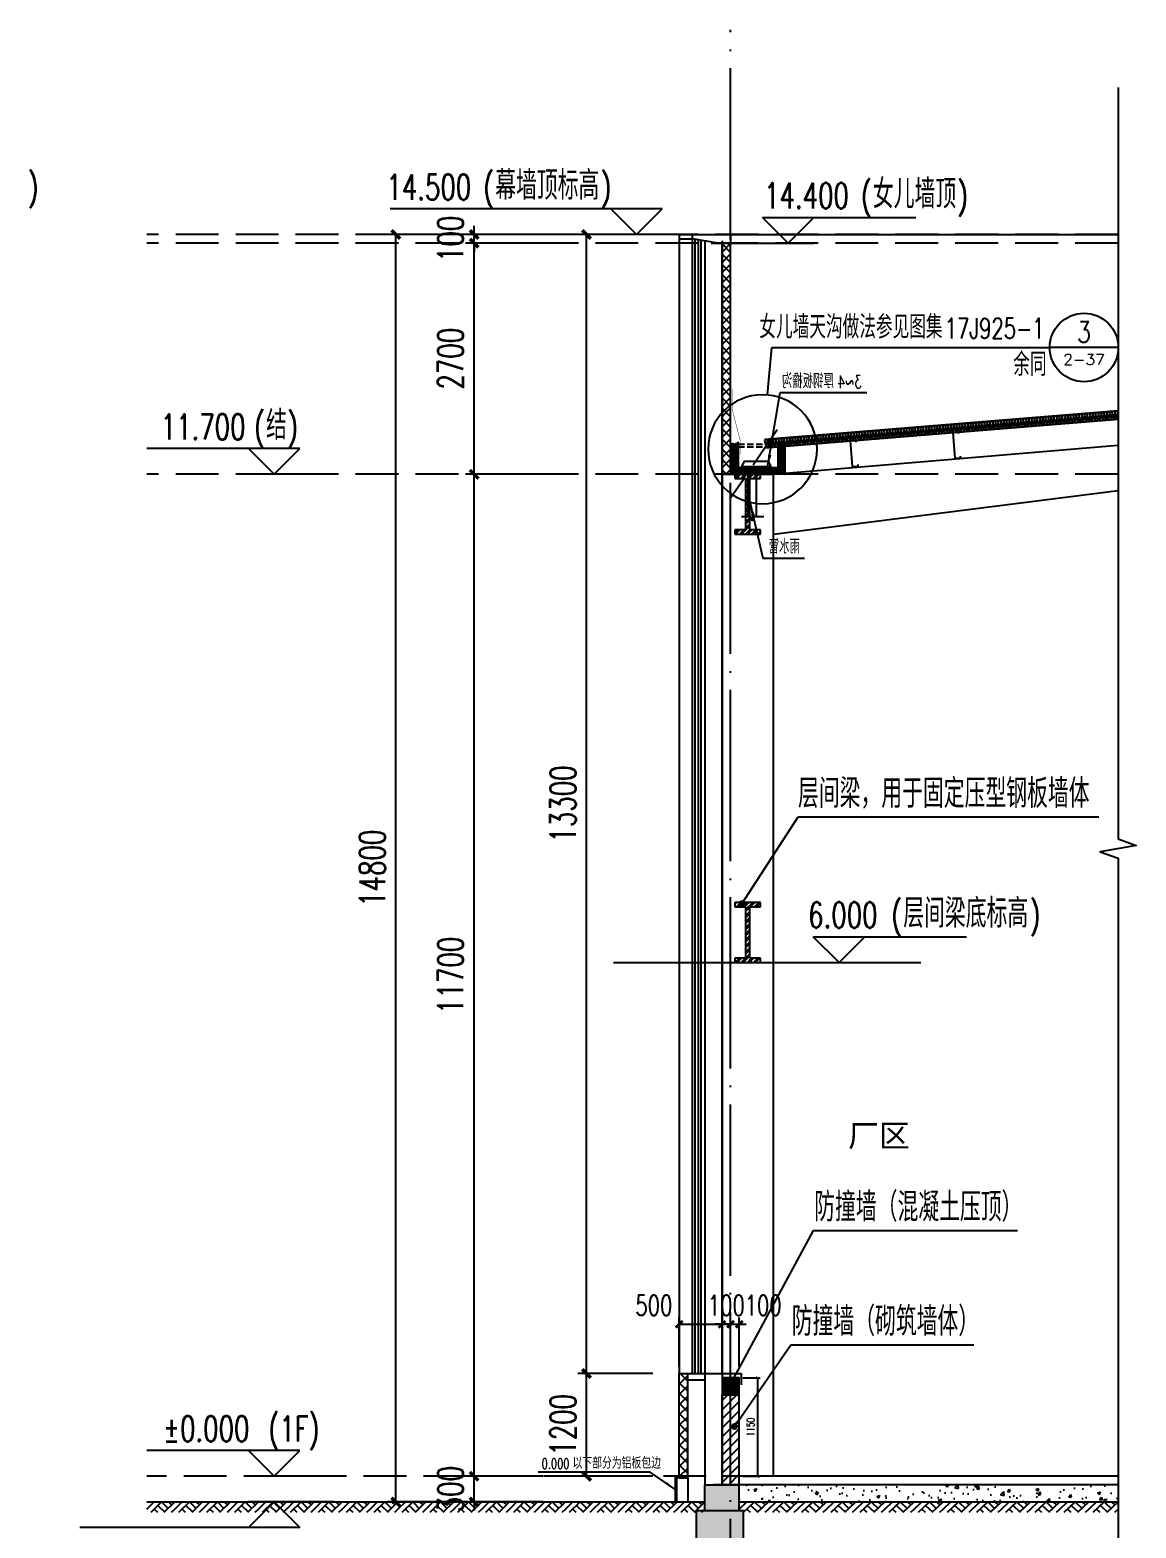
# Model space of a CAD drawing. Extents: x -1899985 to -450366, y 556196 to 2151267.
# Drawn here: x -1558829 to -1545917, y 567652 to 585146 of the extents above; entities that cross this region are included whole.
import ezdxf
from ezdxf.enums import TextEntityAlignment as Align

# ---------------------------------------------------------------- set-up
doc = ezdxf.new("R2010")
doc.units = 0
doc.header["$LTSCALE"] = 1000
doc.header["$MEASUREMENT"] = 0
for name, pattern in [('__DASH', [0.35, 0.25, -0.1]), ('DASH', [0.35, 0.25, -0.1]), ('DOTE', [2.42, 2, -0.2, 0.02, -0.2])]:
    doc.linetypes.add(name, pattern=pattern)
doc.layers.get('Defpoints').update_dxf_attribs({"color": 210})
for name, color, linetype in [('A-AXIS-D', 1, 'Continuous'), ('A-AXIS-DOTE', 14, 'DOTE'), ('A-AXIS-DP', 126, 'Continuous'), ('A-AXIS-SYMB', 3, 'Continuous'), ('A-CURTAIN', 134, 'Continuous'), ('A-HATCH-1', 252, 'Continuous'), ('A-HATCH-2', 251, 'Continuous'), ('A-LIN-V', 9, 'Continuous'), ('A-SFCE', 30, 'Continuous'), ('A-WINDOW', 140, 'Continuous'), ('AS-COLN', 6, 'Continuous'), ('AS-WALL', 40, 'Continuous'), ('DIM_ELEV', 3, 'Continuous'), ('DIM_LEAD', 3, 'Continuous'), ('DIM_SYMB', 3, 'Continuous'), ('PUB_HATCH', 8, 'Continuous'), ('PUB_TEXT', 7, 'Continuous'), ('建-墙-填充', 8, 'Continuous'), ('建-柱-钢', 9, 'Continuous')]:
    doc.layers.add(name, color=color, linetype=linetype)
doc.styles.add('_TCH_DIM', font='SIMPLEX', dxfattribs={"bigfont": 'GBCBIG'})
doc.styles.add('_TCH_DIM_T3', font='SIMPLEX', dxfattribs={"width": 0.705882, "bigfont": 'GBCBIG'})
doc.styles.add('图框', font='')
doc.styles.get('图框').set_extended_font_data('SimSun')
doc.dimstyles.new('_TCH_ARCH&&100', dxfattribs={"dimtxt": 297.5, "dimasz": 100, "dimexe": 100, "dimexo": 100, "dimgap": 126.25, "dimtad": 1, "dimdec": 0, "dimzin": 0, "dimdsep": 46, "dimtxsty": '_TCH_DIM_T3', "dimblk": 'ARCHTICK', "dimcen": 0.09, "dimclrt": 7, "dimazin": 2, "dimtfac": 1, "dimtdec": 0, "dimtix": 1, "dimtmove": 2, "dimatfit": 3, "dimfxl": 0, "dimtolj": 1, "dimtzin": 0, "dimarcsym": 0})
doc.dimstyles.new('_TCH_ARCH&&30', dxfattribs={"dimtxt": 89.25, "dimasz": 30, "dimexe": 30, "dimexo": 30, "dimgap": 37.875, "dimtad": 1, "dimdec": 0, "dimzin": 0, "dimdsep": 46, "dimtxsty": '_TCH_DIM_T3', "dimblk": 'ARCHTICK', "dimcen": 0.09, "dimclrt": 7, "dimazin": 2, "dimtfac": 1, "dimtdec": 0, "dimtix": 1, "dimtmove": 2, "dimatfit": 3, "dimfxl": 0, "dimtolj": 1, "dimtzin": 0, "dimarcsym": 0})
doc.dimstyles.new('_TCH_ARCH&&80', dxfattribs={"dimtxt": 238, "dimasz": 80, "dimexe": 80, "dimexo": 80, "dimgap": 101, "dimtad": 1, "dimdec": 0, "dimzin": 0, "dimdsep": 46, "dimtxsty": '_TCH_DIM_T3', "dimblk": 'ARCHTICK', "dimcen": 0.09, "dimclrt": 7, "dimazin": 2, "dimtfac": 1, "dimtdec": 0, "dimtix": 1, "dimtmove": 2, "dimatfit": 3, "dimfxl": 0, "dimtolj": 1, "dimtzin": 0, "dimarcsym": 0})
pattern_1 = [(45, (60, 0), (-60.000061, 60.000061), []), (135, (60, 0), (-60.000061, -60.000061), [])]

# ---------------------------------------------------------------- blocks, each defined once
blk = doc.blocks.new('$LinePat$岩棉板')
at = {"color": 0}
for p, q in [((0, -17), (12, -67)), ((12, -67), (24, -17))]:
    blk.add_line(p, q, dxfattribs=at)
for points in [[(24, -1.5), (0, -1.5)], [(24, -84), (0, -84)]]:
    blk.add_lwpolyline(points)
for centre, start, end in [((12, -17), 0, 180), ((0, -67), 270, 0), ((24, -67), 180, 270)]:
    blk.add_arc(centre, 12, start, end, dxfattribs=at)
blk = doc.blocks.new('N46')
at = {"layer": 'A-LIN-V'}
h = blk.add_hatch(dxfattribs=at)
h.set_pattern_fill('金属', color=256, scale=10)
h.set_pattern_definition([(45, (545, 0), (-17.67766953, 17.67766953), []), (45, (556.785, 0), (-17.67766953, 17.67766953), [])])
h.paths.add_polyline_path([(1161217, -3405469), (1161207, -3405469), (1161207, -3405769), (1161695, -3405769), (1161695, -3405469), (1161685, -3405469), (1161685, -3405759), (1161217, -3405759)])
at = {"layer": 'A-AXIS-DOTE', "linetype": '__DASH', "ltscale": 2}
blk.add_line((1161229, -3405320), (1161774, -3406120), dxfattribs=at)
at = {"layer": 'A-LIN-V', "const_width": 5}
blk.add_lwpolyline([(1161755, -3404838), (1161755, -3405083), (1161663, -3405439), (1161663, -3405607)], dxfattribs=at)
at = {"layer": 'A-LIN-V'}
for points in [[(1161217, -3405469), (1161207, -3405469), (1161207, -3405769), (1161695, -3405769), (1161695, -3405469), (1161685, -3405469), (1161685, -3405469), (1161685, -3405469), (1161685, -3405759), (1161217, -3405759), (1161217, -3405469)], [(1161302, -3405749), (1161332, -3405690), (1161615, -3405690), (1161645, -3405749), (1161302, -3405749)], [(1161474, -3405749), (1161474, -3406338)], [(1161574, -3405749), (1161574, -3406338)]]:
    blk.add_lwpolyline(points, dxfattribs=at)
at = {"layer": 'A-LIN-V', "linetype": 'DASH', "ltscale": 0.3}
for points in [[(1161685, -3405489), (1161217, -3405489)], [(1161685, -3405519), (1161217, -3405519)]]:
    blk.add_lwpolyline(points, dxfattribs=at)
at = {"layer": 'DIM_LEAD'}
for p, q in [((1161194, -3404886), (1160185, -3404886)), ((1161343, -3405760), (1161194, -3404886)), ((1161545, -3406175), (1161397, -3406817)), ((1161397, -3406817), (1160912, -3406817))]:
    blk.add_line(p, q, dxfattribs=at)
for points in [[(1161343, -3405760, 0, 40, 0), (1161317, -3405612, 0, 0, 0)], [(1161545, -3406175, 0, 40, 0), (1161511, -3406321, 0, 0, 0)]]:
    blk.add_lwpolyline(points, format="xyseb", dxfattribs=at)
at = {"layer": 'DIM_SYMB'}
blk.add_lwpolyline([(1161386, -3406338), (1161494, -3406338), (1161509, -3406296), (1161524, -3406380), (1161539, -3406338), (1161646, -3406338)], dxfattribs=at)
at = {"layer": 'A-LIN-V', "yscale": 0.7272727272727273, "zscale": 0.7272727272727273}
for p, xscale, rotation in [((1161137, -3405479), -0.7499999999999999, 89.99999995942352), ((1161137, -3405497), -0.7499999999999999, 89.99999995942352), ((1161765, -3405479), 0.7499999999999999, 270), ((1161765, -3405497), 0.7499999999999999, 270), ((1161137, -3405515), -0.7499999999999999, 89.99999995942352), ((1161137, -3405533), -0.7499999999999999, 89.99999995942352), ((1161137, -3405551), -0.7499999999999999, 89.99999995942352), ((1161137, -3405569), -0.7499999999999999, 89.99999995942352), ((1161137, -3405587), -0.7499999999999999, 89.99999995942352), ((1161137, -3405605), -0.7499999999999999, 89.99999995942352), ((1161137, -3405623), -0.7499999999999999, 89.99999995942352), ((1161137, -3405641), -0.7499999999999999, 89.99999995942352), ((1161137, -3405659), -0.7499999999999999, 89.99999995942352), ((1161137, -3405677), -0.7499999999999999, 89.99999995942352), ((1161765, -3405515), 0.7499999999999999, 270), ((1161765, -3405533), 0.7499999999999999, 270), ((1161765, -3405551), 0.7499999999999999, 270), ((1161765, -3405569), 0.7499999999999999, 270), ((1161765, -3405587), 0.7499999999999999, 270), ((1161765, -3405605), 0.7499999999999999, 270), ((1161765, -3405623), 0.7499999999999999, 270), ((1161765, -3405641), 0.7499999999999999, 270), ((1161765, -3405659), 0.7499999999999999, 270), ((1161765, -3405677), 0.7499999999999999, 270), ((1161155, -3405839), 0.7467981754181284, 180), ((1161137, -3405695), -0.7499999999999999, 89.99999995942352), ((1161137, -3405713), -0.7499999999999999, 89.99999995942352), ((1161137, -3405731), -0.7499999999999999, 89.99999995942352), ((1161137, -3405749), -0.7499999999999999, 89.99999995942352), ((1161137, -3405767), -0.7499999999999999, 89.99999995942352), ((1161137, -3405785), -0.7499999999999999, 89.99999995942352), ((1161137, -3405803), -0.7499999999999999, 89.99999995942352), ((1161137, -3405821), -0.7499999999999999, 89.99999995942352), ((1161173, -3405839), 0.7467981754181284, 180), ((1161191, -3405839), 0.7467981754181284, 180), ((1161209, -3405839), 0.7467981754181284, 180), ((1161227, -3405839), 0.7467981754181284, 180), ((1161245, -3405839), 0.7467981754181284, 180), ((1161263, -3405839), 0.7467981754181284, 180), ((1161281, -3405839), 0.7467981754181284, 180), ((1161299, -3405839), 0.7467981754181284, 180), ((1161316, -3405839), 0.7467981754181284, 180), ((1161334, -3405839), 0.7467981754181284, 180), ((1161352, -3405839), 0.7467981754181284, 180), ((1161370, -3405839), 0.7467981754181284, 180), ((1161388, -3405839), 0.7467981754181284, 180), ((1161406, -3405839), 0.7467981754181284, 180), ((1161424, -3405839), 0.7467981754181284, 180), ((1161442, -3405839), 0.7467981754181284, 180), ((1161460, -3405839), 0.7467981754181284, 180), ((1161478, -3405839), 0.7467981754181284, 180), ((1161496, -3405839), 0.7467981754181284, 180), ((1161514, -3405839), 0.7467981754181284, 180), ((1161532, -3405839), 0.7467981754181284, 180), ((1161549, -3405839), 0.7467981754181284, 180), ((1161567, -3405839), 0.7467981754181284, 180), ((1161585, -3405839), 0.7467981754181284, 180), ((1161603, -3405839), 0.7467981754181284, 180), ((1161621, -3405839), 0.7467981754181284, 180), ((1161639, -3405839), 0.7467981754181284, 180), ((1161657, -3405839), 0.7467981754181284, 180), ((1161675, -3405839), 0.7467981754181284, 180), ((1161693, -3405839), 0.7467981754181284, 180), ((1161711, -3405839), 0.7467981754181284, 180), ((1161765, -3405695), 0.7499999999999999, 270), ((1161765, -3405713), 0.7499999999999999, 270), ((1161765, -3405731), 0.7499999999999999, 270), ((1161765, -3405749), 0.7499999999999999, 270), ((1161765, -3405767), 0.7499999999999999, 270), ((1161765, -3405785), 0.7499999999999999, 270), ((1161765, -3405803), 0.7499999999999999, 270), ((1161765, -3405821), 0.7499999999999999, 270), ((1161729, -3405839), 0.7467981754181284, 180), ((1161747, -3405839), 0.7467981754181284, 180), ((1161765, -3405839), 0.7467981754181284, 180)]:
    blk.add_blockref('$LinePat$岩棉板', p, dxfattribs=dict(at, xscale=xscale, rotation=rotation))
at = {"layer": 'PUB_TEXT', "style": '_TCH_DIM', "width": 0.705882}
blk.add_text('3~4', height=148.8, dxfattribs=at).set_placement((1160238, -3404834))
at = {"layer": 'PUB_TEXT', "style": '_TCH_DIM'}
for s, p in [('厚钢板檐沟', (1160568, -3404834)), ('雨水管', (1160964, -3406765))]:
    blk.add_text(s, height=168.8, dxfattribs=at).set_placement(p)
blk = doc.blocks.new('G$CBF9D2CED')
at = {"layer": '建-墙-填充'}
h = blk.add_hatch(dxfattribs=at)
h.set_pattern_fill('金属', color=256, scale=20, style=0)
h.set_pattern_definition([(45, (0, 0), (-35.3553, 35.3553), []), (45, (23.57, 0), (-35.3553, 35.3553), [])])
h.paths.add_polyline_path([(-150, 0), (-150, -50), (-25, -50), (-25, -650), (-150, -650), (-150, -700), (150, -700), (150, -650), (25, -650), (25, -50), (150, -50), (150, 0)])
at = {"layer": '建-柱-钢'}
for p, q in [((-150, 0), (-150, -50)), ((150, 0), (-150, 0)), ((150, -50), (150, 0)), ((-150, -50), (-25, -50)), ((-25, -50), (-25, -650)), ((25, -650), (25, -50)), ((25, -50), (150, -50)), ((-25, -650), (-150, -650)), ((-150, -650), (-150, -700)), ((150, -650), (25, -650)), ((150, -700), (150, -650)), ((-150, -700), (150, -700))]:
    blk.add_line(p, q, dxfattribs=at)
blk = doc.blocks.new('42343')
at = {"layer": 'A-CURTAIN', "const_width": 15}
blk.add_lwpolyline([(-1579953, 568257), (-1580003, 568257), (-1580003, 567957)], dxfattribs=at)
at = {"layer": 'A-CURTAIN'}
blk.add_lwpolyline([(-1579953, 568237), (-1579983, 568237), (-1579983, 567957)], dxfattribs=at)
at = {"layer": 'A-LIN-V'}
blk.add_line((-1579853, 568237), (-1579853, 567957), dxfattribs=at)
at = {"layer": 'DIM_LEAD'}
for p, q in [((-1580293, 568303), (-1581600, 568303)), ((-1580003, 568107), (-1580293, 568303))]:
    blk.add_line(p, q, dxfattribs=at)
blk.add_lwpolyline([(-1580003, 568107, 0, 32, 0), (-1580102, 568175, 0, 0, 0)], format="xyseb", dxfattribs=at)
at = {"layer": 'PUB_TEXT', "style": '_TCH_DIM', "width": 0.705882}
blk.add_text('0.000', height=119, dxfattribs=at).set_placement((-1581558, 568345))
at = {"layer": 'PUB_TEXT', "style": '_TCH_DIM'}
blk.add_text('以下部分为铝板包边', height=135, dxfattribs=at).set_placement((-1581198, 568345))
blk = doc.blocks.new('_ArchTick')
at = {"color": 0, "linetype": 'ByBlock', "const_width": 0.4}
blk.add_lwpolyline([(-0.5, -0.5), (0.5, 0.5)], dxfattribs=at)
blk = doc.blocks.new('*D114')
at = {"layer": 'A-AXIS-DP', "color": 0, "lineweight": -2}
for p, q in [((-1550508, 569407), (-1550304, 569407)), ((-1550334, 568257), (-1550334, 569407)), ((-1550508, 568257), (-1550304, 568257))]:
    blk.add_line(p, q, dxfattribs=at)
at = {"layer": 'Defpoints', "color": 0}
for p in [(-1550538, 569407), (-1550334, 569407), (-1550538, 568257)]:
    blk.add_point(p, dxfattribs=at)
at = {"layer": 'A-AXIS-DP', "color": 0, "lineweight": -2, "xscale": 30, "yscale": 30, "zscale": 30}
for p, rotation in [((-1550334, 569407), 90), ((-1550334, 568257), 270)]:
    blk.add_blockref('_ArchTick', p, dxfattribs=dict(at, rotation=rotation))
at = {"layer": 'A-AXIS-DP', "color": 7, "insert": (-1550417, 568832), "char_height": 89.2, "attachment_point": 5, "rotation": 90, "style": '_TCH_DIM_T3'}
blk.add_mtext('\\A1;1150', dxfattribs=at)
blk = doc.blocks.new('*D151')
at = {"layer": 'A-AXIS-DP', "color": 0, "lineweight": -2}
for p, q in [((-1551250, 569537), (-1551250, 570112)), ((-1551250, 570032), (-1550750, 570032)), ((-1550750, 569537), (-1550750, 570112))]:
    blk.add_line(p, q, dxfattribs=at)
at = {"layer": 'Defpoints', "color": 0}
for p in [(-1550750, 570032), (-1551250, 569457), (-1550750, 569457)]:
    blk.add_point(p, dxfattribs=at)
at = {"layer": 'A-AXIS-DP', "color": 0, "lineweight": -2, "xscale": 80, "yscale": 80, "zscale": 80, "rotation": 180}
blk.add_blockref('_ArchTick', (-1551250, 570032), dxfattribs=at)
at = {"layer": 'A-AXIS-DP', "color": 0, "lineweight": -2, "xscale": 80, "yscale": 80, "zscale": 80}
blk.add_blockref('_ArchTick', (-1550750, 570032), dxfattribs=at)
at = {"layer": 'A-AXIS-DP', "color": 7, "insert": (-1551546, 570252), "char_height": 238, "attachment_point": 5, "style": '_TCH_DIM_T3'}
blk.add_mtext('\\A1;500', dxfattribs=at)
blk = doc.blocks.new('*D152')
at = {"layer": 'A-AXIS-DP', "color": 0, "lineweight": -2}
for p, q in [((-1550750, 570032), (-1550830, 570032)), ((-1550750, 569537), (-1550750, 570112)), ((-1550750, 570032), (-1550650, 570032)), ((-1550650, 569537), (-1550650, 570112)), ((-1550650, 570032), (-1550570, 570032))]:
    blk.add_line(p, q, dxfattribs=at)
at = {"layer": 'Defpoints', "color": 0}
for p in [(-1550650, 570032), (-1550750, 569457), (-1550650, 569457)]:
    blk.add_point(p, dxfattribs=at)
at = {"layer": 'A-AXIS-DP', "color": 0, "lineweight": -2, "xscale": 80, "yscale": 80, "zscale": 80}
blk.add_blockref('_ArchTick', (-1550750, 570032), dxfattribs=at)
at = {"layer": 'A-AXIS-DP', "color": 0, "lineweight": -2, "xscale": 80, "yscale": 80, "zscale": 80, "rotation": 180}
blk.add_blockref('_ArchTick', (-1550650, 570032), dxfattribs=at)
at = {"layer": 'A-AXIS-DP', "color": 7, "insert": (-1550700, 570252), "char_height": 238, "attachment_point": 5, "style": '_TCH_DIM_T3'}
blk.add_mtext('\\A1;100', dxfattribs=at)
blk = doc.blocks.new('*D153')
at = {"layer": 'A-AXIS-DP', "color": 0, "lineweight": -2}
for p, q in [((-1550650, 570032), (-1550730, 570032)), ((-1550650, 569537), (-1550650, 570112)), ((-1550650, 570032), (-1550550, 570032)), ((-1550550, 569537), (-1550550, 570112)), ((-1550550, 570032), (-1550470, 570032))]:
    blk.add_line(p, q, dxfattribs=at)
at = {"layer": 'Defpoints', "color": 0}
for p in [(-1550550, 570032), (-1550650, 569457), (-1550550, 569457)]:
    blk.add_point(p, dxfattribs=at)
at = {"layer": 'A-AXIS-DP', "color": 0, "lineweight": -2, "xscale": 80, "yscale": 80, "zscale": 80}
blk.add_blockref('_ArchTick', (-1550650, 570032), dxfattribs=at)
at = {"layer": 'A-AXIS-DP', "color": 0, "lineweight": -2, "xscale": 80, "yscale": 80, "zscale": 80, "rotation": 180}
blk.add_blockref('_ArchTick', (-1550550, 570032), dxfattribs=at)
at = {"layer": 'A-AXIS-DP', "color": 7, "insert": (-1550270, 570252), "char_height": 238, "attachment_point": 5, "style": '_TCH_DIM_T3'}
blk.add_mtext('\\A1;100', dxfattribs=at)
blk = doc.blocks.new('*D332')
at = {"layer": 'A-AXIS-D', "color": 0, "lineweight": -2}
for p, q in [((-1552844, 568257), (-1553744, 568257)), ((-1553644, 568257), (-1553644, 568357)), ((-1553644, 567957), (-1553644, 568257)), ((-1552844, 567957), (-1553744, 567957)), ((-1553644, 567957), (-1553644, 567857))]:
    blk.add_line(p, q, dxfattribs=at)
at = {"layer": 'Defpoints', "color": 0}
for p in [(-1553644, 568257), (-1552744, 568257), (-1552744, 567957)]:
    blk.add_point(p, dxfattribs=at)
at = {"layer": 'A-AXIS-D', "color": 0, "lineweight": -2, "xscale": 100, "yscale": 100, "zscale": 100}
for p, rotation in [((-1553644, 568257), 270), ((-1553644, 567957), 90)]:
    blk.add_blockref('_ArchTick', p, dxfattribs=dict(at, rotation=rotation))
at = {"layer": 'A-AXIS-D', "color": 7, "insert": (-1553919, 568107), "char_height": 297.5, "attachment_point": 5, "rotation": 90, "style": '_TCH_DIM_T3'}
blk.add_mtext('\\A1;300', dxfattribs=at)
blk = doc.blocks.new('*D333')
at = {"layer": 'A-AXIS-D', "color": 0, "lineweight": -2}
for p, q in [((-1552844, 579957), (-1553744, 579957)), ((-1553644, 568257), (-1553644, 579957)), ((-1552844, 568257), (-1553744, 568257))]:
    blk.add_line(p, q, dxfattribs=at)
at = {"layer": 'Defpoints', "color": 0}
for p in [(-1553644, 579957), (-1552744, 579957), (-1552744, 568257)]:
    blk.add_point(p, dxfattribs=at)
at = {"layer": 'A-AXIS-D', "color": 0, "lineweight": -2, "xscale": 100, "yscale": 100, "zscale": 100}
for p, rotation in [((-1553644, 579957), 90), ((-1553644, 568257), 270)]:
    blk.add_blockref('_ArchTick', p, dxfattribs=dict(at, rotation=rotation))
at = {"layer": 'A-AXIS-D', "color": 7, "insert": (-1553919, 574107), "char_height": 297.5, "attachment_point": 5, "rotation": 90, "style": '_TCH_DIM_T3'}
blk.add_mtext('\\A1;11700', dxfattribs=at)
blk = doc.blocks.new('*D334')
at = {"layer": 'A-AXIS-D', "color": 0, "lineweight": -2}
for p, q in [((-1552844, 582657), (-1553744, 582657)), ((-1553644, 579957), (-1553644, 582657)), ((-1552844, 579957), (-1553744, 579957))]:
    blk.add_line(p, q, dxfattribs=at)
at = {"layer": 'Defpoints', "color": 0}
for p in [(-1553644, 582657), (-1552744, 582657), (-1552744, 579957)]:
    blk.add_point(p, dxfattribs=at)
at = {"layer": 'A-AXIS-D', "color": 0, "lineweight": -2, "xscale": 100, "yscale": 100, "zscale": 100}
for p, rotation in [((-1553644, 582657), 90), ((-1553644, 579957), 270)]:
    blk.add_blockref('_ArchTick', p, dxfattribs=dict(at, rotation=rotation))
at = {"layer": 'A-AXIS-D', "color": 7, "insert": (-1553919, 581307), "char_height": 297.5, "attachment_point": 5, "rotation": 90, "style": '_TCH_DIM_T3'}
blk.add_mtext('\\A1;2700', dxfattribs=at)
blk = doc.blocks.new('*D335')
at = {"layer": 'A-AXIS-D', "color": 0, "lineweight": -2}
for p, q in [((-1552844, 582757), (-1553744, 582757)), ((-1553644, 582757), (-1553644, 582857)), ((-1553644, 582657), (-1553644, 582757)), ((-1552844, 582657), (-1553744, 582657)), ((-1553644, 582657), (-1553644, 582557))]:
    blk.add_line(p, q, dxfattribs=at)
at = {"layer": 'Defpoints', "color": 0}
for p in [(-1553644, 582757), (-1552744, 582757), (-1552744, 582657)]:
    blk.add_point(p, dxfattribs=at)
at = {"layer": 'A-AXIS-D', "color": 0, "lineweight": -2, "xscale": 100, "yscale": 100, "zscale": 100}
for p, rotation in [((-1553644, 582757), 270), ((-1553644, 582657), 90)]:
    blk.add_blockref('_ArchTick', p, dxfattribs=dict(at, rotation=rotation))
at = {"layer": 'A-AXIS-D', "color": 7, "insert": (-1553919, 582707), "char_height": 297.5, "attachment_point": 5, "rotation": 90, "style": '_TCH_DIM_T3'}
blk.add_mtext('\\A1;100', dxfattribs=at)
blk = doc.blocks.new('*D336')
at = {"layer": 'A-AXIS-D', "color": 0, "lineweight": -2}
for p, q in [((-1553732, 582757), (-1554658, 582757)), ((-1554558, 567957), (-1554558, 582757)), ((-1553732, 567957), (-1554658, 567957))]:
    blk.add_line(p, q, dxfattribs=at)
at = {"layer": 'Defpoints', "color": 0}
for p in [(-1554558, 582757), (-1553632, 582757), (-1553632, 567957)]:
    blk.add_point(p, dxfattribs=at)
at = {"layer": 'A-AXIS-D', "color": 0, "lineweight": -2, "xscale": 100, "yscale": 100, "zscale": 100}
for p, rotation in [((-1554558, 582757), 90), ((-1554558, 567957), 270)]:
    blk.add_blockref('_ArchTick', p, dxfattribs=dict(at, rotation=rotation))
at = {"layer": 'A-AXIS-D', "color": 7, "insert": (-1554833, 575357), "char_height": 297.5, "attachment_point": 5, "rotation": 90, "style": '_TCH_DIM_T3'}
blk.add_mtext('\\A1;14800', dxfattribs=at)
blk = doc.blocks.new('*D337')
at = {"layer": 'A-AXIS-DP', "color": 0, "lineweight": -2}
for p, q in [((-1551559, 569457), (-1552432, 569457)), ((-1552332, 568257), (-1552332, 569457)), ((-1551559, 568257), (-1552432, 568257))]:
    blk.add_line(p, q, dxfattribs=at)
at = {"layer": 'Defpoints', "color": 0}
for p in [(-1552332, 569457), (-1551459, 569457), (-1551459, 568257)]:
    blk.add_point(p, dxfattribs=at)
at = {"layer": 'A-AXIS-DP', "color": 0, "lineweight": -2, "xscale": 100, "yscale": 100, "zscale": 100}
for p, rotation in [((-1552332, 569457), 90), ((-1552332, 568257), 270)]:
    blk.add_blockref('_ArchTick', p, dxfattribs=dict(at, rotation=rotation))
at = {"layer": 'A-AXIS-DP', "color": 7, "insert": (-1552607, 568857), "char_height": 297.5, "attachment_point": 5, "rotation": 90, "style": '_TCH_DIM_T3'}
blk.add_mtext('\\A1;1200', dxfattribs=at)
blk = doc.blocks.new('*D338')
at = {"layer": 'A-AXIS-DP', "color": 0, "lineweight": -2}
for p, q in [((-1551559, 582757), (-1552432, 582757)), ((-1552332, 569457), (-1552332, 582757)), ((-1551559, 569457), (-1552432, 569457))]:
    blk.add_line(p, q, dxfattribs=at)
at = {"layer": 'Defpoints', "color": 0}
for p in [(-1552332, 582757), (-1551459, 582757), (-1551459, 569457)]:
    blk.add_point(p, dxfattribs=at)
at = {"layer": 'A-AXIS-DP', "color": 0, "lineweight": -2, "xscale": 100, "yscale": 100, "zscale": 100}
for p, rotation in [((-1552332, 582757), 90), ((-1552332, 569457), 270)]:
    blk.add_blockref('_ArchTick', p, dxfattribs=dict(at, rotation=rotation))
at = {"layer": 'A-AXIS-DP', "color": 7, "insert": (-1552607, 576107), "char_height": 297.5, "attachment_point": 5, "rotation": 90, "style": '_TCH_DIM_T3'}
blk.add_mtext('\\A1;13300', dxfattribs=at)
blk = doc.blocks.new('$LinePat$素土夯实')
at = {"color": 0}
for p, q in [((0, -210), (210, 0)), ((120, -300), (420, 0)), ((420, 0), (608, -188)), ((495, -300), (795, 0)), ((615, 0), (705, -90)), ((210, -210), (300, -300)), ((315, -105), (502, -293)), ((705, -300), (795, -210))]:
    blk.add_line(p, q, dxfattribs=at)
blk = doc.blocks.new('CURVEPATTERNLIB$SYSLIB$岩棉板')
at = {"color": 0}
for p, q in [((0, -17), (12, -67)), ((12, -67), (24, -17))]:
    blk.add_line(p, q, dxfattribs=at)
for centre, start, end in [((12, -17), 0, 180), ((0, -67), 270, 0), ((24, -67), 180, 270)]:
    blk.add_arc(centre, 12, start, end, dxfattribs=at)
blk = doc.blocks.new('_FZH')
blk.add_lwpolyline([(-0.5, -0.5), (0.5, -0.5), (0.5, 0.5), (-0.5, 0.5)], close=True)
at = {"layer": 'PUB_HATCH'}
blk.add_solid([(-0.5, -0.5), (0.5, -0.5), (-0.5, 0.5), (0.5, 0.5)], dxfattribs=at)

msp = doc.modelspace()

# ---------------------------------------------------------------- hatches: boundary and pattern name
at = {"layer": 'A-HATCH-1'}
h = msp.add_hatch(dxfattribs=at)
h.set_pattern_fill('混凝土', color=256, scale=50)
h.set_pattern_definition([(50, (-6914.24, 0), (358.63009, -31.37607), [37.5, -412.5]), (355, (-6914.24, 0), (-69.37567, 376.09607), [30, -330]), (100.4514, (-6884.35, -2.6), (289.25469, 344.71977), [31.870095, -350.57106]), (46.1842, (-6914.24, 100), (533.62052, -82.75951), [56.25, -618.75]), (96.6356, (-6869.77, 93.1), (467.33135, 487.05894), [47.80514, -525.8565]), (351.1842, (-6914.24, 100), (467.33097, 487.0593), [45, -495]), (21, (-6864.24, 75), (298.453526, -201.309445), [37.5, -412.5]), (326, (-6864.24, 75), (121.65767, 362.57502), [30, -330]), (71.4514, (-6839.37, 58.22), (420.111314, 161.26525), [31.870095, -350.57106]), (37.5, (-6914.24, 0), (6.079928, 166.446927), [0, -326, 0, -335, 0, -331.25]), (7.5, (-6914.24, 0), (131.534769, 197.205856), [0, -191, 0, -318.5, 0, -126.25]), (327.5, (-7025.74, 0), (266.911218, -11.277436), [0, -125, 0, -390, 0, -517.5]), (317.5, (-7075.74, 0), (291.593085, 50.05249), [0, -162.5, 0, -259, 0, -367.5])])
h.paths.add_polyline_path([(-1546127.5, 567957.5), (-1546127.5, 568157.5), (-1550549.9, 568157.5), (-1550549.9, 567957.5)])
at = {"layer": 'PUB_HATCH'}
h = msp.add_hatch(dxfattribs=at)
h.set_pattern_fill('多孔材料', color=256, scale=30, style=0)
h.set_pattern_definition(pattern_1)
h.paths.add_polyline_path([(-1550649.9, 579957.5), (-1550649.9, 582657.5), (-1550749.9, 582657.5), (-1550749.9, 579957.5)])
h = msp.add_hatch(dxfattribs=at)
h.set_pattern_fill('多孔材料', color=256, scale=30, style=0)
h.set_pattern_definition(pattern_1)
h.paths.add_polyline_path([(-1551149.9, 568237.5), (-1551149.9, 569457.5), (-1551249.9, 569457.5), (-1551249.9, 568237.5)])
h = msp.add_hatch(dxfattribs=at)
h.set_pattern_fill('普通砖', color=256, scale=30, style=0)
h.set_pattern_definition([(45, (0, 53.85), (-53.0330298, 53.0330298), [])])
h.paths.add_polyline_path([(-1550549.9, 569207.5), (-1550749.9, 569207.5), (-1550749.9, 568157.5), (-1550549.9, 568157.5)])
for points in [[(-1550549.9, 567857.5), (-1550549.9, 568157.5), (-1550949.9, 568157.5), (-1550949.9, 567857.5)], [(-1550499.9, 567290), (-1550499.9, 567857.5), (-1551049.9, 567857.5), (-1551049.9, 567290)]]:
    msp.add_hatch(color=256, dxfattribs=at).paths.add_polyline_path(points)

# ---------------------------------------------------------------- linework, layer by layer
at = {"layer": 'A-AXIS-DOTE'}
for p, q in [((-1550649.9, 565758.8), (-1550649.9, 585146)), ((-1552019, 574257.5), (-1548428.6, 574257.5))]:
    msp.add_line(p, q, dxfattribs=at)
at = {"layer": 'A-AXIS-DOTE', "linetype": '__DASH', "ltscale": 2}
for p, q in [((-1546127.5, 582757.5), (-1557465.1, 582757.5)), ((-1546127.5, 582657.5), (-1557465.1, 582657.5)), ((-1546127.5, 579957.5), (-1557465.1, 579957.5)), ((-1547434.3, 568257.5), (-1557465.1, 568257.5))]:
    msp.add_line(p, q, dxfattribs=at)
at = {"layer": 'A-AXIS-SYMB'}
for p, q in [((-1550219.4, 580883.5), (-1550168.8, 581438.1)), ((-1550168.8, 581438.1), (-1546924.6, 581438.1)), ((-1546124.6, 581438.1), (-1546924.6, 581438.1)), ((-1550519.1, 574942.4), (-1549861.7, 575956.9)), ((-1549861.7, 575956.9), (-1546351.3, 575956.9)), ((-1550643.7, 569344.5), (-1549682.5, 571127.6)), ((-1549682.5, 571127.6), (-1547302.9, 571127.6)), ((-1550604.7, 568837.4), (-1549947.3, 569792.1)), ((-1549947.3, 569792.1), (-1547810.7, 569792.1))]:
    msp.add_line(p, q, dxfattribs=at)
msp.add_lwpolyline([(-1549641.2, 580250.2, 1), (-1550913.1, 580250.2, 1)], format="xyb", close=True, dxfattribs=at)
at = {"layer": 'A-AXIS-SYMB', "const_width": 40}
for points in [[(-1550530, 574925.6, 1), (-1550508.3, 574959.2, 1)], [(-1550653.2, 569326.9, 1), (-1550634.2, 569362.1, 1)], [(-1550616.1, 568820.9, 1), (-1550593.4, 568853.9, 1)]]:
    msp.add_lwpolyline(points, format="xyb", close=True, dxfattribs=at)
at = {"layer": 'A-AXIS-SYMB'}
msp.add_circle((-1546524.6, 581438.1), 400, dxfattribs=at)
at = {"layer": 'A-LIN-V'}
for p, q in [((-1551249.9, 582757.5), (-1551106, 582757.5)), ((-1551249.9, 582757.5), (-1551249.9, 569457.5)), ((-1551106, 582757.5), (-1546127.5, 582757.5)), ((-1551249.9, 582707.5), (-1551096, 582707.5)), ((-1550949.9, 582682.8), (-1550949.9, 568157.5)), ((-1550749.9, 582682.8), (-1550749.9, 568157.5)), ((-1550349.9, 579957.5), (-1550749.9, 579957.5)), ((-1550749.9, 579957.5), (-1550149.9, 579957.5)), ((-1550749.9, 569457.5), (-1550749.9, 579957.5)), ((-1550149.9, 568257.5), (-1550149.9, 579957.5)), ((-1550949.9, 568310.1), (-1550949.9, 568157.5))]:
    msp.add_line(p, q, dxfattribs=at)
at = {"layer": 'A-LIN-V', "color": 2}
for p, q in [((-1550149.9, 579957.5), (-1546127.5, 580298.7)), ((-1550149.9, 579257.5), (-1546127.5, 579769.3))]:
    msp.add_line(p, q, dxfattribs=at)
at = {"layer": 'A-LIN-V'}
for points in [[(-1547986.5, 580429.3), (-1547988.1, 580449.3), (-1548057.9, 580443.6), (-1548033.7, 580144.6), (-1547964, 580150.3), (-1547965.6, 580170.2)], [(-1549182.6, 580332.7), (-1549184.2, 580352.6), (-1549254, 580347), (-1549229.8, 580048), (-1549160.1, 580053.6), (-1549161.7, 580073.5)]]:
    msp.add_lwpolyline(points, dxfattribs=at)
at = {"layer": 'A-SFCE'}
msp.add_line((-1546127.5, 568257.5), (-1550549.9, 568257.5), dxfattribs=at)
at = {"layer": 'A-SFCE', "linetype": 'DASH'}
msp.add_lwpolyline([(-1550949.9, 569457.5), (-1550699.9, 569457.5), (-1550525.4, 569457.5), (-1550525.4, 569323.7)], dxfattribs=at)
at = {"layer": 'A-WINDOW'}
for p, q in [((-1551096, 569457.5), (-1551096, 582757.5)), ((-1551063, 569457.5), (-1551063, 582701.9)), ((-1551029, 582696.1), (-1551029, 569457.5)), ((-1550996, 582690.6), (-1550996, 569457.5))]:
    msp.add_line(p, q, dxfattribs=at)
for points in [[(-1551096, 582757.5), (-1550649.9, 582757.5), (-1550649.9, 582657.5), (-1550799.9, 582657.5), (-1551096, 582707.5)], [(-1551149.9, 569457.5), (-1550949.9, 569457.5), (-1550949.9, 569380.5), (-1551149.9, 569380.5)]]:
    msp.add_lwpolyline(points, close=True, dxfattribs=at)
at = {"layer": 'AS-COLN'}
for p, q in [((-1546127.5, 580698.7), (-1550248.8, 580363)), ((-1546127.5, 580598.6), (-1550249.8, 580262.9)), ((-1550949.9, 567857.5), (-1550949.9, 568157.5)), ((-1550949.9, 568157.5), (-1550549.9, 568157.5)), ((-1550549.9, 567857.5), (-1550549.9, 568157.5)), ((-1551049.9, 567290), (-1551049.9, 567857.5)), ((-1551049.9, 567857.5), (-1550499.9, 567857.5)), ((-1550949.9, 567857.5), (-1550549.9, 567857.5)), ((-1550499.9, 567290), (-1550499.9, 567857.5))]:
    msp.add_line(p, q, dxfattribs=at)
for points in [[(-1546127.5, 568157.5), (-1550849.9, 568157.5)], [(-1550549.9, 567957.5), (-1546127.5, 567957.5)]]:
    msp.add_lwpolyline(points, dxfattribs=at)
at = {"layer": 'AS-WALL'}
for p, q in [((-1550749.9, 579957.5), (-1550749.9, 582657.5)), ((-1550749.9, 582657.5), (-1550649.9, 582657.5)), ((-1550649.9, 579957.5), (-1550649.9, 582657.5)), ((-1550749.9, 579957.5), (-1550649.9, 579957.5)), ((-1551249.9, 568237.5), (-1551249.9, 569457.5)), ((-1551249.9, 569457.5), (-1551149.9, 569457.5)), ((-1551149.9, 568237.5), (-1551149.9, 569457.5)), ((-1550749.9, 568157.5), (-1550749.9, 569207.5)), ((-1550549.9, 568157.5), (-1550549.9, 569207.5)), ((-1551249.9, 568237.5), (-1551149.9, 568237.5)), ((-1550749.9, 568157.5), (-1550549.9, 568157.5))]:
    msp.add_line(p, q, dxfattribs=at)
msp.add_lwpolyline([(-1557465.1, 567957.5), (-1550949.9, 567957.5), (-1550949.9, 567957.5)], dxfattribs=at)
at = {"layer": 'DIM_ELEV'}
for p, q in [((-1551449.9, 583057.5), (-1554623.2, 583057.5)), ((-1551749.9, 582757.5), (-1552049.9, 583057.5)), ((-1551749.9, 582757.5), (-1551449.9, 583057.5)), ((-1549977.1, 582657.5), (-1550277.1, 582957.5)), ((-1550277.1, 582957.5), (-1548489.1, 582957.5)), ((-1549977.1, 582657.5), (-1549677.1, 582957.5)), ((-1551049.9, 582757.5), (-1552049.9, 582757.5)), ((-1550877.1, 582657.5), (-1549677.1, 582657.5)), ((-1555677.1, 580257.5), (-1557465.1, 580257.5)), ((-1555977.1, 579957.5), (-1556277.1, 580257.5)), ((-1555977.1, 579957.5), (-1555677.1, 580257.5)), ((-1555277.1, 579957.5), (-1556277.1, 579957.5)), ((-1549384.7, 574257.5), (-1549684.7, 574557.5)), ((-1549684.7, 574557.5), (-1547896.7, 574557.5)), ((-1549384.7, 574257.5), (-1549084.7, 574557.5)), ((-1550385.9, 574257.5), (-1549084.7, 574257.5)), ((-1555677.1, 568557.5), (-1557465.1, 568557.5)), ((-1555977.1, 568257.5), (-1556277.1, 568557.5)), ((-1555977.1, 568257.5), (-1555677.1, 568557.5)), ((-1555277.1, 568257.5), (-1556277.1, 568257.5)), ((-1555977.1, 567957.5), (-1556277.1, 567657.5)), ((-1555277.1, 567957.5), (-1556277.1, 567957.5)), ((-1555977.1, 567957.5), (-1555677.1, 567657.5)), ((-1555677.1, 567657.5), (-1558246.8, 567657.5))]:
    msp.add_line(p, q, dxfattribs=at)
at = {"layer": 'DIM_SYMB'}
msp.add_lwpolyline([(-1546127.5, 584475.8), (-1546127.5, 575698.6), (-1545917.5, 575622.2), (-1546337.5, 575548.1), (-1546127.5, 575473.6), (-1546127.5, 566696.4)], dxfattribs=at)

# ---------------------------------------------------------------- block references
at = {"layer": 'A-HATCH-1', "xscale": 0.4279055464945263, "yscale": 0.4, "zscale": 0.4}
for p in [(-1550549.9, 567957.5), (-1550209.7, 567957.5), (-1549869.5, 567957.5), (-1549529.3, 567957.5), (-1549189.1, 567957.5), (-1548849, 567957.5), (-1548508.8, 567957.5), (-1548168.6, 567957.5), (-1547828.4, 567957.5), (-1547488.2, 567957.5), (-1547148, 567957.5), (-1546807.8, 567957.5), (-1546467.7, 567957.5)]:
    msp.add_blockref('$LinePat$素土夯实', p, dxfattribs=at)
at = {"layer": 'A-HATCH-2', "xscale": -1.356746405326877, "yscale": 1.351351351351351, "zscale": 1.351351351351351, "rotation": 4.653246664435737}
for p in [(-1547105.2, 580626), (-1547072.7, 580628.7), (-1547040.3, 580631.3), (-1547007.8, 580634), (-1546975.4, 580636.6), (-1546942.9, 580639.2), (-1546910.4, 580641.9), (-1546878, 580644.5), (-1546845.5, 580647.2), (-1546813.1, 580649.8), (-1546780.6, 580652.5), (-1546748.2, 580655.1), (-1546715.7, 580657.7), (-1546683.3, 580660.4), (-1546650.8, 580663), (-1546618.4, 580665.7), (-1546585.9, 580668.3), (-1546553.4, 580670.9), (-1546521, 580673.6), (-1546488.5, 580676.2), (-1546456.1, 580678.9), (-1546423.6, 580681.5), (-1546391.2, 580684.2), (-1546358.7, 580686.8), (-1546326.3, 580689.4), (-1546293.8, 580692.1), (-1546261.4, 580694.7), (-1546228.9, 580697.4), (-1546196.4, 580700), (-1546164, 580702.6), (-1546131.5, 580705.3), (-1549247.2, 580451.7), (-1549214.7, 580454.3), (-1549182.3, 580457), (-1549149.8, 580459.6), (-1549117.4, 580462.3), (-1549084.9, 580464.9), (-1549052.4, 580467.5), (-1549020, 580470.2), (-1548987.5, 580472.8), (-1548955.1, 580475.5), (-1548922.6, 580478.1), (-1548890.2, 580480.8), (-1548857.7, 580483.4), (-1548825.3, 580486), (-1548792.8, 580488.7), (-1548760.4, 580491.3), (-1548727.9, 580494), (-1548695.4, 580496.6), (-1548663, 580499.2), (-1548630.5, 580501.9), (-1548598.1, 580504.5), (-1548565.6, 580507.2), (-1548533.2, 580509.8), (-1548500.7, 580512.5), (-1548468.3, 580515.1), (-1548435.8, 580517.7), (-1548403.4, 580520.4), (-1548370.9, 580523), (-1548338.4, 580525.7), (-1548306, 580528.3), (-1548273.5, 580530.9), (-1548241.1, 580533.6), (-1548208.6, 580536.2), (-1548176.2, 580538.9), (-1548143.7, 580541.5), (-1548111.3, 580544.1), (-1548078.8, 580546.8), (-1548046.4, 580549.4), (-1548013.9, 580552.1), (-1547981.4, 580554.7), (-1547949, 580557.4), (-1547916.5, 580560), (-1547884.1, 580562.6), (-1547851.6, 580565.3), (-1547819.2, 580567.9), (-1547786.7, 580570.6), (-1547754.3, 580573.2), (-1547721.8, 580575.8), (-1547689.4, 580578.5), (-1547656.9, 580581.1), (-1547624.4, 580583.8), (-1547592, 580586.4), (-1547559.5, 580589.1), (-1547527.1, 580591.7), (-1547494.6, 580594.3), (-1547462.2, 580597), (-1547429.7, 580599.6), (-1547397.3, 580602.3), (-1547364.8, 580604.9), (-1547332.4, 580607.5), (-1547299.9, 580610.2), (-1547267.4, 580612.8), (-1547235, 580615.5), (-1547202.5, 580618.1), (-1547170.1, 580620.8), (-1547137.6, 580623.4), (-1550220.8, 580372.4), (-1550188.4, 580375.1), (-1550155.9, 580377.7), (-1550123.4, 580380.4), (-1550091, 580383), (-1550058.5, 580385.7), (-1550026.1, 580388.3), (-1549993.6, 580390.9), (-1549961.2, 580393.6), (-1549928.7, 580396.2), (-1549896.3, 580398.9), (-1549863.8, 580401.5), (-1549831.4, 580404.1), (-1549798.9, 580406.8), (-1549766.4, 580409.4), (-1549734, 580412.1), (-1549701.5, 580414.7), (-1549669.1, 580417.4), (-1549636.6, 580420), (-1549604.2, 580422.6), (-1549571.7, 580425.3), (-1549539.3, 580427.9), (-1549506.8, 580430.6), (-1549474.4, 580433.2), (-1549441.9, 580435.8), (-1549409.4, 580438.5), (-1549377, 580441.1), (-1549344.5, 580443.8), (-1549312.1, 580446.4), (-1549279.6, 580449.1)]:
    msp.add_blockref('CURVEPATTERNLIB$SYSLIB$岩棉板', p, dxfattribs=at)
at = {"layer": 'A-HATCH-2', "xscale": 0.4097607528520357, "yscale": 0.4, "zscale": 0.4}
for p in [(-1557465.1, 567957.5), (-1557139.3, 567957.5), (-1556813.6, 567957.5), (-1556487.8, 567957.5), (-1556162, 567957.5), (-1555836.3, 567957.5), (-1555510.5, 567957.5), (-1555184.8, 567957.5), (-1554859, 567957.5), (-1554533.2, 567957.5), (-1554207.5, 567957.5), (-1553881.7, 567957.5), (-1553556, 567957.5), (-1553230.2, 567957.5), (-1552904.4, 567957.5), (-1552578.7, 567957.5), (-1552252.9, 567957.5), (-1551927.2, 567957.5), (-1551601.4, 567957.5), (-1551275.6, 567957.5)]:
    msp.add_blockref('$LinePat$素土夯实', p, dxfattribs=at)
at = {"layer": 'A-LIN-V', "xscale": -1}
msp.add_blockref('N46', (-388876.3, 3985796.7), dxfattribs=at)
at = {"layer": 'A-LIN-V'}
for name, p in [('G$CBF9D2CED', (-1550449.9, 579957.5)), ('G$CBF9D2CED', (-1550449.9, 574957.5)), ('42343', (28702.8, 0))]:
    msp.add_blockref(name, p, dxfattribs=at)
at = {"layer": 'AS-COLN', "xscale": 200.0000002970919, "yscale": 200.0000010662479, "zscale": 200.0000010662479, "rotation": 359.9999997308278}
msp.add_blockref('_FZH', (-1550649.9, 569307.5), dxfattribs=at)

# ---------------------------------------------------------------- texts
at = {"layer": 'PUB_TEXT', "style": '_TCH_DIM', "width": 0.705882}
for s, height, p in [(')', 297.5, (-1558856, 583162.5)), ('14.500', 297.5, (-1554668.3, 583162.5)), ('(', 297.5, (-1553538.3, 583162.5)), (')', 297.5, (-1552169.6, 583162.5)), ('14.400', 297.5, (-1550259, 583062.5)), ('(', 297.5, (-1549129, 583062.5)), (')', 297.5, (-1548006, 583062.5)), ('17J925-1', 238, (-1548152.6, 581542.9)), ('11.700', 297.5, (-1557303.1, 580362.5)), ('(', 297.5, (-1556213.1, 580362.5)), (')', 297.5, (-1555827.3, 580362.5)), ('6.000', 297.5, (-1549744.9, 574662.5)), ('(', 297.5, (-1548774.9, 574662.5)), (')', 297.5, (-1547160.4, 574662.5)), ('%%P0.000', 297.5, (-1557275.1, 568662.5)), ('(1F)', 297.5, (-1556045.1, 568662.5))]:
    msp.add_text(s, height=height, dxfattribs=at).set_placement(p)
at = {"layer": 'PUB_TEXT'}
for s, height, style, p in [('幕墙顶标高', 337.59, '_TCH_DIM', (-1553398.3, 583162.5)), ('女儿墙顶', 337.59, '_TCH_DIM', (-1548989, 583062.5)), ('女儿墙天沟做法参见图集', 270.071, '_TCH_DIM', (-1550315.1, 581542.9)), ('余同', 270.07, '_TCH_DIM', (-1547351.1, 581106.8)), ('结', 337.6, '_TCH_DIM', (-1556073.1, 580362.5)), ('层间梁，用于固定压型钢板墙体', 337.589, '_TCH_DIM', (-1549863.2, 576061.9)), ('层间梁底标高', 337.59, '_TCH_DIM', (-1548634.9, 574662.5)), ('厂区', 264.35, '图框', (-1549278.5, 572102.8)), ('防撞墙（混凝土压顶）', 337.59, '_TCH_DIM', (-1549674.4, 571232.6)), ('防撞墙（砌筑墙体）', 337.59, '_TCH_DIM', (-1549936.5, 569897.1))]:
    msp.add_text(s, height=height, dxfattribs=dict(at, style=style)).set_placement(p)
at = {"layer": 'PUB_TEXT', "style": '_TCH_DIM'}
for s, height, p, p2 in [('3', 243.6, (-1546605.8, 581497.3), (-1546443.4, 581497.3)), ('2-37', 127.3, (-1546767, 581234.4), (-1546282.1, 581234.4))]:
    msp.add_text(s, height=height, dxfattribs=at).set_placement(p, p2, align=Align.FIT)

# ---------------------------------------------------------------- dimensions: what is measured, and where the dimension line sits
at = {"layer": 'A-AXIS-D'}
for p1, p2, distance, picture, middle in [((-1552743.8, 582657.5), (-1552743.8, 582757.5), 900, '*D335', (-1553918.8, 582707.5)), ((-1553632.5, 567957.5), (-1553632.5, 582757.5), 925.2, '*D336', (-1554832.6, 575357.5)), ((-1552743.8, 579957.5), (-1552743.8, 582657.5), 900, '*D334', (-1553918.8, 581307.5)), ((-1552743.8, 568257.5), (-1552743.8, 579957.5), 900, '*D333', (-1553918.8, 574107.5)), ((-1552743.8, 567957.5), (-1552743.8, 568257.5), 900, '*D332', (-1553918.8, 568107.5))]:
    dim = msp.add_aligned_dim(p1=p1, p2=p2, distance=distance, dimstyle='_TCH_ARCH&&100', dxfattribs=at)
    dim.commit()
    dim.dimension.update_dxf_attribs({"geometry": picture, "text_midpoint": middle})
at = {"layer": 'A-AXIS-DP'}
for p1, p2, distance, dimstyle, picture, middle in [((-1551458.5, 569457.5), (-1551458.5, 582757.5), 873.2, '_TCH_ARCH&&100', '*D338', (-1552606.7, 576107.5)), ((-1550749.9, 569457.5), (-1550649.9, 569457.5), 574.9, '_TCH_ARCH&&80', '*D152', (-1550699.9, 570252.4)), ((-1551458.5, 568257.5), (-1551458.5, 569457.5), 873.2, '_TCH_ARCH&&100', '*D337', (-1552606.7, 568857.5)), ((-1550538.2, 568257.5), (-1550538.2, 569407.5), -204.1, '_TCH_ARCH&&30', '*D114', (-1550416.5, 568832.5))]:
    dim = msp.add_aligned_dim(p1=p1, p2=p2, distance=distance, dimstyle=dimstyle, dxfattribs=at)
    dim.commit()
    dim.dimension.update_dxf_attribs({"geometry": picture, "text_midpoint": middle})
for base, p1, p2, picture, middle in [((-1550749.9, 570032.4), (-1551249.9, 569457.5), (-1550749.9, 569457.5), '*D151', (-1551545.9, 570252.4)), ((-1550549.9, 570032.4), (-1550649.9, 569457.5), (-1550549.9, 569457.5), '*D153', (-1550269.9, 570252.4))]:
    dim = msp.add_linear_dim(base=base, p1=p1, p2=p2, angle=0, dimstyle='_TCH_ARCH&&80', dxfattribs=at)
    dim.commit()
    dim.dimension.update_dxf_attribs({"geometry": picture, "text_midpoint": middle, "dimtype": 129})

doc.saveas('drawing.dxf')
